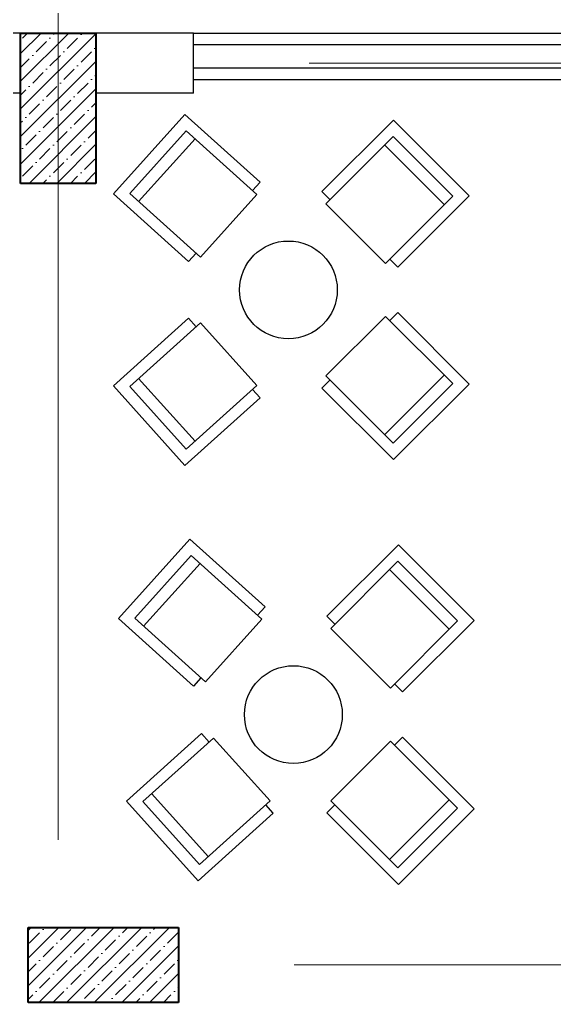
# Model space of a CAD drawing. Header units: millimetres. Extents: x 1531071 to 1560283, y -701792 to -691067.
# Drawn here: x 1546226 to 1546581, y -697025 to -696366 of the extents above; entities that cross this region are included whole.
import ezdxf

# ---------------------------------------------------------------- set-up
doc = ezdxf.new("R2010")
doc.units = ezdxf.units.MM
doc.header["$LTSCALE"] = 20
doc.header["$MEASUREMENT"] = 0
doc.linetypes.add('Dot & Dashed', pattern=[670.277762, 352.777767, -176.388884, 0, -141.111112])
doc.layers.add('mebel', color=21, linetype='Continuous')
doc.layers.add('OXLAR', color=6, linetype='Continuous', lineweight=5)
doc.layers.add('wall ext', color=30, linetype='Continuous', lineweight=30)
doc.layers.add('Конструктив - Колонны_Ном._пера__202', color=7, linetype='Continuous', lineweight=0, true_color=0x38637a)
doc.layers.add('Конструктив - Колонны_Ном._пера__28', color=7, linetype='Continuous', lineweight=40, true_color=0xffe4e1)
pattern_1 = [(45, (1539827.054, -704387.138), (-9.192387, 9.192387), []), (45, (1539822.458, -704382.542), (-9.192387, 9.192387), [9.749999, -3.25, 0, -3.25])]

# ---------------------------------------------------------------- blocks, each defined once
blk = doc.blocks.new('M_DFURN_FURN_3D SOFA - 1-SEAT_P')
at = {"color": 0, "linetype": 'ByBlock', "lineweight": -2}
blk.add_line((0.222216, 0.394416), (0.222216, -0.394416), dxfattribs=at)
blk.add_lwpolyline([(0.944418, 0.394416), (0.944418, 0.499968), (0, 0.499968), (0, -0.499968), (0.944418, -0.499968), (0.944418, -0.394416)], dxfattribs=at)
blk.add_lwpolyline([(0.999972, -0.394416), (0.999972, 0.394416), (0.111108, 0.394416), (0.111108, -0.394416)], close=True, dxfattribs=at)
at = {"layer": 'Defpoints', "color": 0, "linetype": 'ByBlock', "lineweight": -2}
for p in [(0, 0.499968), (0, -0.499968)]:
    blk.add_point(p, dxfattribs=at)

msp = doc.modelspace()

# ---------------------------------------------------------------- hatches: boundary and pattern name
at = {"layer": 'Конструктив - Колонны_Ном._пера__202', "linetype": 'Continuous'}
h = msp.add_hatch(dxfattribs=at)
h.set_pattern_fill('ЖЕЛЕЗОБЕТОН__ГОСТ_', color=1, scale=0.1, style=0, pattern_type=2)
h.set_pattern_definition(pattern_1)
h.paths.add_polyline_path([(1546276.14, -696474.89), (1546226.14, -696474.89), (1546226.14, -696374.89), (1546276.14, -696374.89)])
h = msp.add_hatch(dxfattribs=at)
h.set_pattern_fill('ЖЕЛЕЗОБЕТОН__ГОСТ_', color=1, scale=0.1, style=0, pattern_type=2)
h.set_pattern_definition(pattern_1)
h.paths.add_polyline_path([(1546231.14, -697019.89), (1546231.14, -696969.89), (1546331.14, -696969.89), (1546331.14, -697019.89)])

# ---------------------------------------------------------------- linework, layer by layer
at = {"color": 0, "lineweight": 30, "ltscale": 0.5}
for p, q in [((1546341.14, -696374.89), (1546161.14, -696374.89)), ((1546341.14, -696414.89), (1546341.14, -696374.89)), ((1546226.14, -696414.89), (1546161.14, -696414.89)), ((1546341.14, -696414.89), (1546276.14, -696414.89))]:
    msp.add_line(p, q, dxfattribs=at)
at = {"color": 5}
for p, q in [((1546341.14, -696374.89), (1546820.99, -696374.89)), ((1546341.14, -696405.83), (1546341.14, -696374.89)), ((1546341.14, -696382.63), (1546820.99, -696382.63)), ((1546341.14, -696398.1), (1546820.99, -696398.1)), ((1546341.14, -696405.83), (1546820.99, -696405.83))]:
    msp.add_line(p, q, dxfattribs=at)
at = {"layer": 'OXLAR', "color": 6, "linetype": 'Dot & Dashed', "ltscale": 0.15}
for p, q in [((1546251.14, -695853.34), (1546251.14, -699157.01)), ((1544407.16, -696394.89), (1550298.33, -696394.89)), ((1544397.16, -696994.89), (1550288.33, -696994.89))]:
    msp.add_line(p, q, dxfattribs=at)
at = {"layer": 'wall ext', "color": 0, "lineweight": -3, "ltscale": 0.5}
for centre in [(1546404.21, -696545.77), (1546407.5, -696828.32)]:
    msp.add_circle(centre, 32.52, dxfattribs=at)
at = {"layer": 'Конструктив - Колонны_Ном._пера__28', "color": 0, "linetype": 'Continuous'}
for p, q in [((1546226.14, -696474.89), (1546226.14, -696374.89)), ((1546226.14, -696374.89), (1546276.14, -696374.89)), ((1546276.14, -696374.89), (1546276.14, -696474.89)), ((1546276.14, -696474.89), (1546226.14, -696474.89)), ((1546231.14, -697019.89), (1546231.14, -696969.89)), ((1546231.14, -696969.89), (1546331.14, -696969.89)), ((1546331.14, -696969.89), (1546331.14, -697019.89)), ((1546331.14, -697019.89), (1546231.14, -697019.89))]:
    msp.add_line(p, q, dxfattribs=at)

# ---------------------------------------------------------------- block references
at = {"layer": 'mebel', "yscale": 71.16548089915068, "zscale": 71.16548089915068}
for p, xscale, rotation in [((1546311.62, -696455.46), -71.1654808991507, 137.9942536860045), ((1546499.21, -696457.98), -71.16548089915068, 45.01970538490981), ((1546311.62, -696636.08), 71.16548089915068, 42.00574631399552), ((1546499.21, -696633.55), 71.16548089915068, 134.9802946150902), ((1546314.91, -696738.01), -71.1654808991507, 137.9942536860045), ((1546502.5, -696740.53), -71.16548089915068, 45.01970538490981), ((1546320.36, -696912.38), 71.16548089915068, 42.00574631399552), ((1546502.5, -696916.1), 71.16548089915068, 134.9802946150902)]:
    msp.add_blockref('M_DFURN_FURN_3D SOFA - 1-SEAT_P', p, dxfattribs=dict(at, xscale=xscale, rotation=rotation))

doc.saveas('drawing.dxf')
